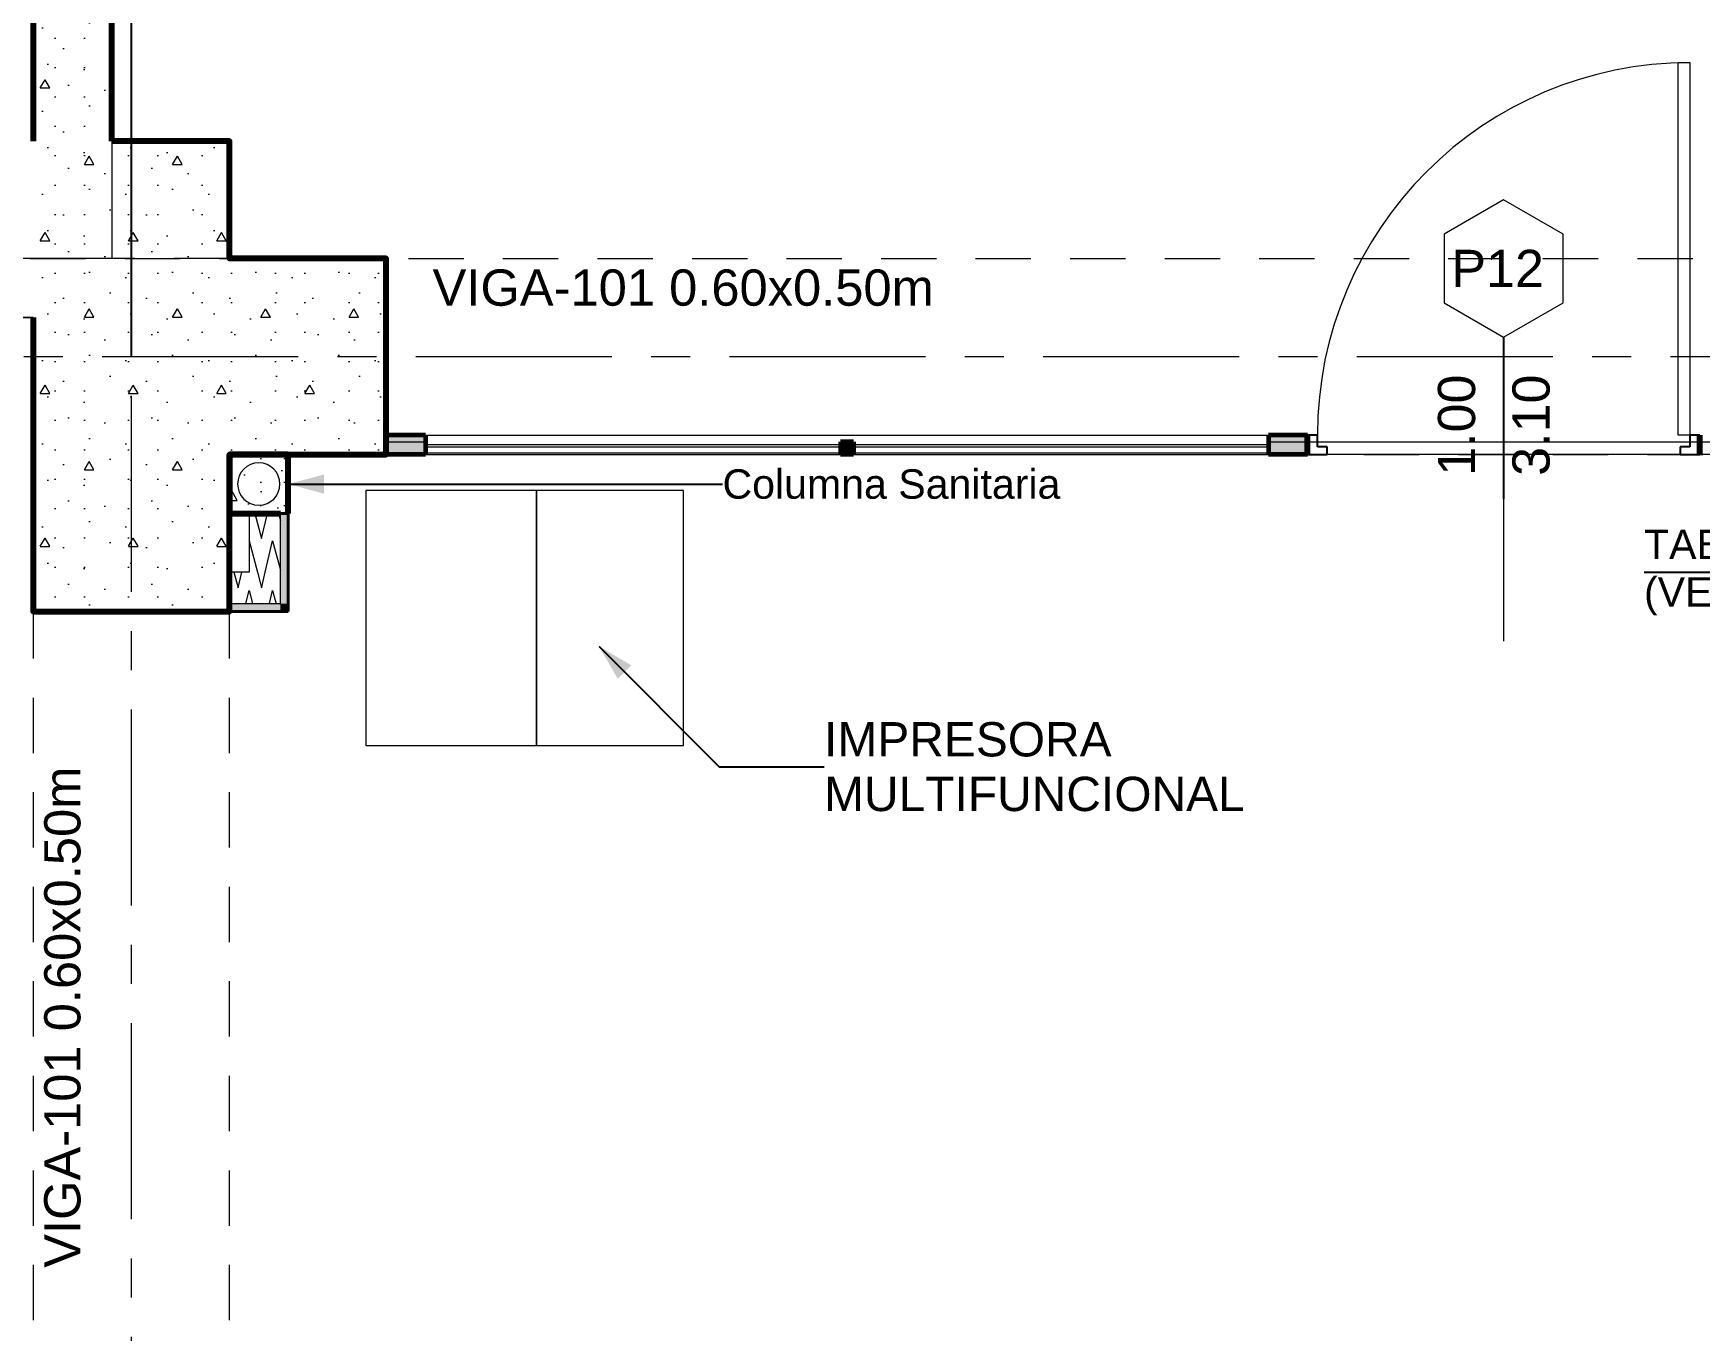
# Model space of a CAD drawing. Header units: inches. Extents: x -38 to 5698, y -33 to 92.
# Drawn here: x 108.57 to 112.82, y 37.166 to 40.475 of the extents above; entities that cross this region are included whole.
import ezdxf

# ---------------------------------------------------------------- set-up
doc = ezdxf.new("R2010")
doc.units = ezdxf.units.IN
doc.header["$MEASUREMENT"] = 0
doc.set_wipeout_variables(frame=1)
doc.header["$PDMODE"] = 1
for name, pattern in [('ACAD_ISO04W100', [30, 24, -3, 0, -3]), ('Hidden Line', [0.195611, 0.141111, -0.0545]), ('Punto & Raya', [0.65, 0.5, -0.075, 0, -0.075]), ('Wipeout_Contour', [1, 0, -1])]:
    doc.linetypes.add(name, pattern=pattern)
for name, color, linetype in [('02 _ ARQ _ ALB _ Cotas Ejes', 7, 'Continuous'), ('02 _ ARQ _ ALB _ Ejes Generales', 7, 'Continuous'), ('02 _ ARQ _ ALB _ Mobiliario', 7, 'Continuous'), ('02 _ ARQ _ ALB _ Muros Interiores', 7, 'Continuous'), ('02 _ ARQ _ ZON _ Espacio.3D', 7, 'Continuous'), ('08 _ STR _ EXT _ 06 Columnas', 7, 'Continuous'), ('08 _ STR _ EXT _ 07 Losa Aligerada', 7, 'Continuous'), ('08 _ STR _ EXT _ 08 Placas Inclinadas', 7, 'Continuous'), ('08 _ STR _ EXT _ 09 Vigas', 7, 'Continuous'), ('Acabado - Muros', 7, 'Continuous'), ('Dibujo 2D - General', 7, 'Continuous'), ('Estructura - 04 MURO', 253, 'Continuous'), ('Estructura - Carga', 7, 'Continuous'), ('MEP - HVAC', 7, 'Continuous'), ('Notas - Etiquetas', 251, 'Continuous')]:
    doc.layers.add(name, color=color, linetype=linetype)
doc.styles.add('Estilo_Generado_4', font='swisse.ttf')
doc.dimstyles.new('Estilo_Generado__15', dxfattribs={"dimtxt": 0.125, "dimasz": 0.095, "dimexe": 0.18, "dimexo": 0.003, "dimgap": 0, "dimtad": 0, "dimtih": 1, "dimtoh": 1, "dimzin": 0, "dimdsep": 46, "dimtxsty": 'Estilo_Generado_4', "dimblk": 'ARROWHEAD_6', "dimblk1": 'ARROWHEAD_6', "dimblk2": 'ARROWHEAD_6', "dimcen": 0.09, "dimclrd": 144, "dimclre": 144, "dimclrt": 7, "dimadec": 0, "dimazin": 0, "dimtfac": 1, "dimtdec": 4, "dimtmove": 0, "dimatfit": 3, "dimfxl": 1, "dimtolj": 1, "dimtzin": 0, "dimarcsym": 0})
doc.dimstyles.new('Estilo_Generado__8', dxfattribs={"dimtxt": 0.18, "dimasz": 0.0912, "dimexe": 0.18, "dimexo": 0.0625, "dimgap": 0, "dimtad": 0, "dimtih": 1, "dimtoh": 1, "dimdec": 4, "dimzin": 0, "dimdsep": 46, "dimcen": 0.09, "dimadec": 0, "dimazin": 0, "dimtfac": 1, "dimtdec": 4, "dimtmove": 0, "dimatfit": 3, "dimldrblk": 'ARROWHEAD_5', "dimfxl": 1, "dimtolj": 1, "dimtzin": 0, "dimarcsym": 0})
pattern_1 = [(0, (92.500015, 3e-09), (0, 0.030000001), [])]
pattern_2 = [(0, (92.5, 3e-09), (0, 0.3897114), [0.024375, -0.200625]), (0, (92.6125, 0.19486), (0, 0.3897114), [0.024375, -0.200625]), (60, (92.5, 3e-09), (-0.3375, 0.1948557), [0.024375, -0.200625]), (60, (92.725, 3e-09), (-0.3375, 0.1948557), [0.024375, -0.200625]), (120, (92.5244, 3e-09), (0.3375, 0.1948557), [0.024375, -0.200625]), (120, (92.7494, 3e-09), (0.3375, 0.1948557), [0.024375, -0.200625]), (0, (92.500015, 0.0375), (0, 0.075), [0, -0.075, 0, -0.1125]), (45, (92.537515, 0.0375), (-0.05303301, 0.05303301), [0, -0.05625, 0, -0.09375])]

# ---------------------------------------------------------------- blocks, each defined once
blk = doc.blocks.new('*X33', base_point=(804.059, 0))
at = {"layer": 'Estructura - 04 MURO', "color": 9, "linetype": 'Continuous', "lineweight": 5}
for p, q in [((820.7083, 39.0707), (820.7112, 39.06)), ((820.7112, 39.06), (820.7126, 39.0664)), ((820.679, 39.0539), (820.6881, 39.02)), ((820.679, 39.0539), (820.679, 39.0539)), ((820.7311, 39.02), (820.7364, 39.0426)), ((820.7441, 39.0349), (820.7481, 39.02))]:
    blk.add_line(p, q, dxfattribs=at)
blk = doc.blocks.new('*X34', base_point=(804.059, 0))
at = {"layer": 'Estructura - 04 MURO', "color": 9, "linetype": 'Continuous', "lineweight": 5}
for p, q in [((820.7004, 39.1), (820.7083, 39.0707)), ((820.7126, 39.0664), (820.7204, 39.1)), ((820.7364, 39.0426), (820.739, 39.0539)), ((820.739, 39.0539), (820.7441, 39.0349))]:
    blk.add_line(p, q, dxfattribs=at)
blk = doc.blocks.new('*X35', base_point=(804.059, 0))
at = {"layer": 'Estructura - 04 MURO', "color": 9, "linetype": 'Continuous', "lineweight": 5}
for p, q in [((820.694, 39.25), (820.7112, 39.186)), ((820.7112, 39.186), (820.726, 39.25)), ((820.754, 39.25), (820.759, 39.2313)), ((820.679, 39.1799), (820.7004, 39.1)), ((820.679, 39.1799), (820.679, 39.1799)), ((820.7204, 39.1), (820.739, 39.1799)), ((820.739, 39.1799), (820.759, 39.1053))]:
    blk.add_line(p, q, dxfattribs=at)
blk = doc.blocks.new('*X36', base_point=(804.059, 0))
at = {"layer": 'Estructura - 04 MURO', "color": 9, "linetype": 'Continuous', "lineweight": 5}
for p, q in [((820.6404, 39.1), (820.6512, 39.06)), ((820.6512, 39.06), (820.6604, 39.1)), ((820.6711, 39.02), (820.679, 39.0539))]:
    blk.add_line(p, q, dxfattribs=at)
blk = doc.blocks.new('ARROWHEAD_6')
at = {"color": 0, "linetype": 'Continuous', "lineweight": 0}
for p, q in [((-0.5, -0.5), (0.5, 0.5)), ((0, 0), (-1, 0))]:
    blk.add_line(p, q, dxfattribs=at)
blk = doc.blocks.new('*D80', base_point=(804.059, 0))
at = {"layer": '02 _ ARQ _ ALB _ Cotas Ejes', "color": 144, "linetype": 'Continuous', "lineweight": -2, "transparency": 16777216}
for p, q in [((101.82, 39.653), (101.82, 45.8378)), ((108.8199, 39.653), (108.8199, 45.8378)), ((101.915, 45.6578), (105.0886, 45.6578)), ((108.7249, 45.6578), (105.476, 45.6578))]:
    blk.add_line(p, q, dxfattribs=at)
at = {"layer": 'Defpoints', "color": 0, "linetype": 'Continuous', "transparency": 16777216}
for p in [(108.8199, 45.6578), (101.82, 39.65), (108.8199, 39.65)]:
    blk.add_point(p, dxfattribs=at)
at = {"layer": '02 _ ARQ _ ALB _ Cotas Ejes', "color": 144, "linetype": 'Continuous', "lineweight": -2, "transparency": 16777216, "xscale": 0.095, "yscale": 0.095, "zscale": 0.095, "rotation": 180}
blk.add_blockref('ARROWHEAD_6', (101.82, 45.6578), dxfattribs=at)
at = {"layer": '02 _ ARQ _ ALB _ Cotas Ejes', "color": 144, "linetype": 'Continuous', "lineweight": -2, "transparency": 16777216, "xscale": 0.095, "yscale": 0.095, "zscale": 0.095}
blk.add_blockref('ARROWHEAD_6', (108.8199, 45.6578), dxfattribs=at)
at = {"layer": '02 _ ARQ _ ALB _ Cotas Ejes', "color": 7, "linetype": 'Continuous', "lineweight": 13, "transparency": 16777216, "insert": (105.2823, 45.6578), "char_height": 0.125, "attachment_point": 5, "style": 'Estilo_Generado_4'}
blk.add_mtext('\\A1;7.00', dxfattribs=at)
blk = doc.blocks.new('*D81', base_point=(804.059, 0))
at = {"layer": '02 _ ARQ _ ALB _ Cotas Ejes', "color": 144, "linetype": 'Continuous', "lineweight": -2, "transparency": 16777216}
for p, q in [((108.8199, 39.653), (108.8199, 45.8378)), ((115.82, 39.653), (115.82, 45.8378)), ((108.9149, 45.6578), (112.0886, 45.6578)), ((115.725, 45.6578), (112.476, 45.6578))]:
    blk.add_line(p, q, dxfattribs=at)
at = {"layer": 'Defpoints', "color": 0, "linetype": 'Continuous', "transparency": 16777216}
for p in [(115.82, 45.6578), (108.8199, 39.65), (115.82, 39.65)]:
    blk.add_point(p, dxfattribs=at)
at = {"layer": '02 _ ARQ _ ALB _ Cotas Ejes', "color": 144, "linetype": 'Continuous', "lineweight": -2, "transparency": 16777216, "xscale": 0.095, "yscale": 0.095, "zscale": 0.095, "rotation": 180}
blk.add_blockref('ARROWHEAD_6', (108.8199, 45.6578), dxfattribs=at)
at = {"layer": '02 _ ARQ _ ALB _ Cotas Ejes', "color": 144, "linetype": 'Continuous', "lineweight": -2, "transparency": 16777216, "xscale": 0.095, "yscale": 0.095, "zscale": 0.095}
blk.add_blockref('ARROWHEAD_6', (115.82, 45.6578), dxfattribs=at)
at = {"layer": '02 _ ARQ _ ALB _ Cotas Ejes', "color": 7, "linetype": 'Continuous', "lineweight": 13, "transparency": 16777216, "insert": (112.2823, 45.6578), "char_height": 0.125, "attachment_point": 5, "style": 'Estilo_Generado_4'}
blk.add_mtext('\\A1;7.00', dxfattribs=at)
blk = doc.blocks.new('*D86', base_point=(804.059, 0))
at = {"layer": '02 _ ARQ _ ALB _ Cotas Ejes', "color": 144, "linetype": 'Continuous', "lineweight": -2, "transparency": 16777216}
for p, q in [((101.57, 39.903), (101.57, 45.4088)), ((144.07, 39.903), (144.07, 45.4088)), ((101.665, 45.2288), (122.5203, 45.2288)), ((143.975, 45.2288), (123.0254, 45.2288))]:
    blk.add_line(p, q, dxfattribs=at)
at = {"layer": 'Defpoints', "color": 0, "linetype": 'Continuous', "transparency": 16777216}
for p in [(144.07, 45.2288), (101.57, 39.9), (144.07, 39.9)]:
    blk.add_point(p, dxfattribs=at)
at = {"layer": '02 _ ARQ _ ALB _ Cotas Ejes', "color": 144, "linetype": 'Continuous', "lineweight": -2, "transparency": 16777216, "xscale": 0.095, "yscale": 0.095, "zscale": 0.095, "rotation": 180}
blk.add_blockref('ARROWHEAD_6', (101.57, 45.2288), dxfattribs=at)
at = {"layer": '02 _ ARQ _ ALB _ Cotas Ejes', "color": 144, "linetype": 'Continuous', "lineweight": -2, "transparency": 16777216, "xscale": 0.095, "yscale": 0.095, "zscale": 0.095}
blk.add_blockref('ARROWHEAD_6', (144.07, 45.2288), dxfattribs=at)
at = {"layer": '02 _ ARQ _ ALB _ Cotas Ejes', "color": 7, "linetype": 'Continuous', "lineweight": 13, "transparency": 16777216, "insert": (122.7728, 45.2288), "char_height": 0.125, "attachment_point": 5, "style": 'Estilo_Generado_4'}
blk.add_mtext('\\A1;42.50', dxfattribs=at)
blk = doc.blocks.new('ARROWHEAD_5')
at = {"linetype": 'Continuous', "lineweight": 0}
blk.add_hatch(color=0, dxfattribs=at).paths.add_polyline_path([(-1, 0.2679), (0, 0), (-1, -0.2679)])
at = {"color": 0, "linetype": 'Continuous', "lineweight": 0}
blk.add_line((0, 0), (-1, 0), dxfattribs=at)

msp = doc.modelspace()

# ---------------------------------------------------------------- hatches: boundary and pattern name
at = {"layer": '08 _ STR _ EXT _ 06 Columnas', "linetype": 'Continuous', "lineweight": 9}
h = msp.add_hatch(dxfattribs=at)
h.set_pattern_fill('HORMIGÓN_EN_MASA_0002', style=0, pattern_type=2)
h.set_pattern_definition(pattern_2)
h.paths.add_polyline_path([(108.5699, 39), (109.0699, 39), (109.0699, 39.4), (109.4699, 39.4), (109.4699, 39.9), (109.0699, 39.9), (109.0699, 40.2), (108.7699, 40.2), (108.7699, 39.9), (108.7699, 39.75), (108.5699, 39.75)])
h = msp.add_hatch(dxfattribs=at)
h.set_pattern_fill('HORMIGÓN_EN_MASA_0002', style=0, pattern_type=2)
h.set_pattern_definition(pattern_2)
h.paths.add_polyline_path([(108.7699, 40.2), (108.5699, 40.2), (108.5699, 39.9), (108.7699, 39.9)])
h = msp.add_hatch(dxfattribs=at)
h.set_pattern_fill('HORMIGÓN_EN_MASA_0002', style=0, pattern_type=2)
h.set_pattern_definition(pattern_2)
h.paths.add_polyline_path([(108.5699, 39.75), (108.7699, 39.75), (108.7699, 39.9), (108.5699, 39.9)])
at = {"layer": '08 _ STR _ EXT _ 08 Placas Inclinadas', "linetype": 'Continuous', "lineweight": 9}
h = msp.add_hatch(dxfattribs=at)
h.set_pattern_fill('HORMIGÓN_EN_MASA_0002', style=0, pattern_type=2)
h.set_pattern_definition(pattern_2)
h.paths.add_polyline_path([(108.5699, 40.2), (108.7699, 40.2), (108.7699, 42.4473), (108.6403, 43.3718), (108.5699, 43.3718)])
at = {"layer": 'Estructura - 04 MURO', "linetype": 'Continuous', "lineweight": 9}
for points in [[(109.22, 39.25), (109.2, 39.25), (109.2, 39.02), (109.22, 39.02)], [(109.2, 39.02), (109.0699, 39.02), (109.0699, 39), (109.2, 39)], [(109.2, 39), (109.22, 39), (109.2, 39.02)], [(109.22, 39.02), (109.2, 39.02), (109.22, 39)]]:
    msp.add_hatch(color=252, dxfattribs=at).paths.add_polyline_path(points)
at = {"layer": 'Estructura - Carga', "linetype": 'Continuous', "lineweight": 13}
h = msp.add_hatch(dxfattribs=at)
h.set_pattern_fill('HORMIGÓN_ARMADO_0002', color=251, style=0, pattern_type=2)
h.set_pattern_definition([(0, (92.5, 3e-09), (0, 0.3117692), [0.03, -0.15]), (0, (92.59, 0.1559), (0, 0.3117692), [0.03, -0.15]), (60, (92.5, 3e-09), (-0.27, 0.1558846), [0.03, -0.15]), (60, (92.68, 3e-09), (-0.27, 0.1558846), [0.03, -0.15]), (120, (92.53, 3e-09), (0.27, 0.1558846), [0.03, -0.15]), (120, (92.71, 3e-09), (0.27, 0.1558846), [0.03, -0.15]), (0, (92.500015, 0.03), (0, 0.06), [0, -0.06, 0, -0.09]), (45, (92.530015, 0.03), (-0.04242641, 0.04242641), [0, -0.045, 0, -0.075])])
h.paths.add_polyline_path([(109.22, 39.4), (109.07, 39.4), (109.07, 39.25), (109.2, 39.25), (109.22, 39.25)])

# ---------------------------------------------------------------- linework, layer by layer
at = {"layer": '02 _ ARQ _ ALB _ Ejes Generales', "color": 252, "linetype": 'Punto & Raya', "lineweight": 13}
for p, q in [((108.82, 3.05), (108.82, 44.9)), ((98.3454, 39.65), (147.07, 39.65))]:
    msp.add_line(p, q, dxfattribs=at)
at = {"layer": '02 _ ARQ _ ALB _ Mobiliario', "color": 175, "linetype": 'Continuous', "lineweight": 13, "flags": 128}
for points in [[(109.853, 39.3084), (109.418, 39.3084), (109.418, 38.6584), (109.853, 38.6584)], [(109.853, 39.3084), (109.853, 38.6584), (110.228, 38.6584), (110.228, 39.3084)]]:
    msp.add_lwpolyline(points, close=True, dxfattribs=at)
at = {"layer": '02 _ ARQ _ ALB _ Muros Interiores', "color": 165, "linetype": 'Continuous', "lineweight": 15}
for p, q in [((112.765, 39.45), (112.765, 40.4)), ((112.765, 40.4), (112.795, 40.4)), ((112.795, 40.4), (112.795, 39.45)), ((112.795, 39.45), (112.765, 39.45))]:
    msp.add_line(p, q, dxfattribs=at)
at = {"layer": '02 _ ARQ _ ALB _ Muros Interiores', "color": 152, "linetype": 'Continuous', "lineweight": 25}
msp.add_line((112.32, 39.7), (112.32, 39.2875), dxfattribs=at)
at = {"layer": '02 _ ARQ _ ALB _ Muros Interiores', "color": 7, "linetype": 'Continuous', "lineweight": 80}
for p, q in [((111.82, 39.4), (111.82, 39.45)), ((111.82, 39.4), (111.82, 39.45)), ((111.82, 39.4), (111.82, 39.45)), ((112.82, 39.4), (112.82, 39.45)), ((112.82, 39.4), (112.82, 39.45)), ((112.82, 39.4), (112.82, 39.45))]:
    msp.add_line(p, q, dxfattribs=at)
at = {"layer": '02 _ ARQ _ ALB _ Muros Interiores', "color": 165, "linetype": 'Continuous', "lineweight": 25}
for p, q in [((111.845, 39.45), (111.82, 39.45)), ((111.82, 39.45), (111.82, 39.4)), ((111.845, 39.42), (111.845, 39.45)), ((112.82, 39.45), (112.795, 39.45)), ((112.795, 39.45), (112.795, 39.42)), ((112.82, 39.4), (112.82, 39.45)), ((111.82, 39.4), (111.87, 39.4)), ((111.87, 39.42), (111.845, 39.42)), ((111.87, 39.4), (111.87, 39.42)), ((112.795, 39.42), (112.77, 39.42)), ((112.77, 39.42), (112.77, 39.4)), ((112.77, 39.4), (112.82, 39.4))]:
    msp.add_line(p, q, dxfattribs=at)
at = {"layer": '02 _ ARQ _ ALB _ Muros Interiores', "color": 251, "linetype": 'Continuous', "lineweight": 13, "flags": 128}
msp.add_lwpolyline([(112.32, 40.05), (112.1684, 39.9625), (112.1684, 39.7875), (112.32, 39.7), (112.4715, 39.7875), (112.4715, 39.9625)], close=True, dxfattribs=at)
at = {"layer": '02 _ ARQ _ ALB _ Muros Interiores', "color": 7, "linetype": 'Continuous', "lineweight": 15}
msp.add_arc((112.795, 39.45), 0.95, 90, 180, dxfattribs=at)
at = {"layer": '02 _ ARQ _ ZON _ Espacio.3D', "color": 254, "linetype": 'Continuous', "lineweight": 0, "flags": 128}
msp.add_lwpolyline([(108.7699, 43.3718), (108.7699, 40.2), (109.07, 40.2), (109.07, 39.9), (109.4699, 39.9), (109.4699, 39.45), (109.4699, 39.433), (115.17, 39.433), (115.17, 39.45), (115.17, 39.9), (115.57, 39.9), (115.57, 40.2), (115.87, 40.2), (115.87, 43.3718), (115.07, 43.3718), (115.07, 42.85), (114.92, 42.85), (109.72, 42.85), (109.57, 42.85), (109.57, 43.3718)], close=True, dxfattribs=at)
msp.add_lwpolyline([(116.07, 39), (115.57, 39), (115.57, 39.4), (109.07, 39.4), (109.0699, 39), (108.5699, 39), (108.5698, 39.75), (103.77, 39.75), (103.7701, 39.4), (102.07, 39.4), (102.07, 37.7), (101.72, 37.7005), (101.72, 33.75), (100.82, 33.75), (100.82, 29.75)], dxfattribs=at)
at = {"layer": '08 _ STR _ EXT _ 06 Columnas', "color": 7, "linetype": 'Continuous', "lineweight": 80, "flags": 128}
msp.add_lwpolyline([(108.5699, 39.75), (108.5699, 39), (109.0699, 39), (109.0699, 39.4), (109.4699, 39.4), (109.4699, 39.9), (109.0699, 39.9), (109.0699, 40.2), (108.7699, 40.2)], dxfattribs=at)
at = {"layer": '08 _ STR _ EXT _ 07 Losa Aligerada', "color": 7, "linetype": 'Continuous', "lineweight": 18, "flags": 128}
msp.add_lwpolyline([(115.87, 43.8736), (108.7699, 43.8736), (108.7699, 39.9), (103.6201, 39.9), (103.6201, 40.95), (100.52, 40.95), (100.52, 37.7), (101.57, 37.7), (101.57, 33.9), (100.67, 33.9), (100.67, 27.9392), (100.17, 27.9392), (100.17, 5.8), (117.7353, 5.8)], dxfattribs=at)
at = {"layer": '08 _ STR _ EXT _ 08 Placas Inclinadas', "color": 7, "linetype": 'Continuous', "lineweight": 80, "flags": 128}
for points in [[(108.5699, 43.3718), (108.5699, 40.2)], [(108.7699, 40.2), (108.7699, 42.4473)]]:
    msp.add_lwpolyline(points, dxfattribs=at)
at = {"layer": '08 _ STR _ EXT _ 09 Vigas', "color": 251, "linetype": 'Hidden Line', "lineweight": 13}
for p, q in [((101.57, 39.9), (144.07, 39.9)), ((109.07, 39.9), (108.57, 39.9)), ((102.07, 39.4), (108.57, 39.4)), ((108.57, 30.2), (108.57, 39.4)), ((109.07, 30.2), (109.07, 39.4))]:
    msp.add_line(p, q, dxfattribs=at)
at = {"layer": 'Acabado - Muros', "color": 7, "linetype": 'Continuous', "lineweight": 60}
for p, q in [((109.4699, 39.45), (109.4699, 39.4)), ((111.82, 39.45), (111.82, 39.4))]:
    msp.add_line(p, q, dxfattribs=at)
at = {"layer": 'Dibujo 2D - General', "color": 7, "linetype": 'ACAD_ISO04W100', "lineweight": 13}
msp.add_line((112.3199, 39.65), (112.3199, 38.9241), dxfattribs=at)
at = {"layer": 'Estructura - 04 MURO', "color": 143, "linetype": 'Continuous', "lineweight": 5}
for p, q in [((109.2, 39.1), (109.2, 39.25)), ((109.2, 39.02), (109.2, 39.1)), ((109.0699, 39.02), (109.12, 39.02)), ((109.12, 39.02), (109.2, 39.02)), ((109.12, 39.02), (109.2, 39.02))]:
    msp.add_line(p, q, dxfattribs=at)
at = {"layer": 'Estructura - 04 MURO', "color": 7, "linetype": 'Continuous', "lineweight": 13, "flags": 128}
for points in [[(108.5699, 39.9), (103.7701, 39.9)], [(109.4699, 39.9), (109.0699, 39.9)], [(109.4699, 39.9), (109.4699, 39.9)], [(103.7701, 39.75), (108.5699, 39.75)]]:
    msp.add_lwpolyline(points, dxfattribs=at)
at = {"layer": 'Estructura - 04 MURO', "color": 143, "linetype": 'Continuous', "lineweight": 5, "flags": 128}
for points in [[(109.12, 39.25), (109.12, 39.1)], [(109.12, 39.1), (109.0699, 39.1)]]:
    msp.add_lwpolyline(points, dxfattribs=at)
at = {"layer": 'Estructura - 04 MURO', "color": 7, "linetype": 'Continuous', "lineweight": 40, "flags": 128}
for points in [[(109.22, 39.25), (109.2, 39.25)], [(109.22, 39), (109.22, 39.25)], [(109.0699, 39), (109.2, 39)], [(109.22, 39), (109.2, 39)]]:
    msp.add_lwpolyline(points, dxfattribs=at)
at = {"layer": 'Estructura - Carga', "color": 7, "linetype": 'Continuous', "lineweight": 80, "flags": 128}
msp.add_lwpolyline([(109.22, 39.25), (109.22, 39.4), (109.07, 39.4), (109.07, 39.25), (109.2, 39.25)], dxfattribs=at)
at = {"layer": 'MEP - HVAC', "color": 7, "linetype": 'Continuous', "lineweight": 13, "flags": 128}
msp.add_lwpolyline([(109.145, 39.271, 1), (109.145, 39.379, 1)], format="xyb", close=True, dxfattribs=at)

# ---------------------------------------------------------------- block references
at = {"layer": 'Estructura - 04 MURO', "color": 7, "lineweight": 80}
for name in ['*X35', '*X36', '*X33', '*X34']:
    msp.add_blockref(name, (92.5, 0), dxfattribs=at)

# ---------------------------------------------------------------- texts
at = {"layer": '02 _ ARQ _ ALB _ Muros Interiores', "color": 251, "lineweight": 25, "insert": (112.1866, 39.8275), "char_height": 0.095, "attachment_point": 7, "style": 'Estilo_Generado_4'}
msp.add_mtext('\\A1;{\\pql;\\pt0;\\fSwis721 Ex BT|b0|i0|c0|p34;P12\\fSwis721 Ex BT|b0|i0|c0|p34;\\fSwis721 Ex BT|b0|i0|c0|p34;\\fSwis721 Ex BT|b0|i0|c0|p34;}', dxfattribs=at)
at = {"layer": '02 _ ARQ _ ALB _ Muros Interiores', "color": 251, "lineweight": 25, "char_height": 0.095, "attachment_point": 7, "rotation": 90, "style": 'Estilo_Generado_4'}
for s, insert in [('\\A1;{\\pql;\\pt0;\\fSwis721 Ex BT|b0|i0|c0|p34;1.00\\fSwis721 Ex BT|b0|i0|c0|p34;\\A1{\\H.66x;\\S^  ;}\\fSwis721 Ex BT|b0|i0|c0|p34;\\fSwis721 Ex BT|b0|i0|c0|p34;}', (112.275, 39.346)), ('\\A1;{\\pql;\\pt0;\\fSwis721 Ex BT|b0|i0|c0|p34;3.10\\fSwis721 Ex BT|b0|i0|c0|p34;\\A1{\\H.66x;\\S^  ;}\\fSwis721 Ex BT|b0|i0|c0|p34;\\fSwis721 Ex BT|b0|i0|c0|p34;}', (112.465, 39.346))]:
    msp.add_mtext(s, dxfattribs=dict(at, insert=insert))
at = {"layer": 'Notas - Etiquetas', "color": 8, "linetype": 'Continuous', "lineweight": 13, "insert": (109.5882, 39.8724), "char_height": 0.0925, "attachment_point": 1, "style": 'Estilo_Generado_4'}
msp.add_mtext('\\A1;{\\pql;\\fSwis721 Ex BT|b0|i0|c0|p34;VIGA-101\\fSwis721 Ex BT|b0|i0|c0|p34; \\fSwis721 Ex BT|b0|i0|c0|p34;0.60\\fSwis721 Ex BT|b0|i0|c0|p34;x\\fSwis721 Ex BT|b0|i0|c0|p34;0.50\\fSwis721 Ex BT|b0|i0|c0|p34;m}', dxfattribs=at)
at = {"layer": 'Notas - Etiquetas', "color": 8, "linetype": 'Continuous', "lineweight": 35, "insert": (110.3277, 39.3246), "char_height": 0.075, "attachment_point": 4, "style": 'Estilo_Generado_4'}
msp.add_mtext('\\A1;{\\pql;\\fSwis721 Ex BT|b0|i0|c0|p34;Columna Sanitaria}', dxfattribs=at)
at = {"layer": 'Notas - Etiquetas', "color": 8, "linetype": 'Continuous', "lineweight": 13, "insert": (112.678, 39.0992), "char_height": 0.075, "width": 1.056063, "attachment_point": 4, "line_spacing_factor": 0.969465, "style": 'Estilo_Generado_4'}
msp.add_mtext('\\A1;{\\pql;\\fSwis721 Ex BT|b0|i0|c0|p34;TABIQUERIA FIJA 2 (VER DETALLE)\\fSwis721 Ex BT|b0|i0|c0|p34; }', dxfattribs=at)
at = {"layer": 'Notas - Etiquetas', "color": 8, "linetype": 'Continuous', "lineweight": 35, "insert": (110.5867, 38.6037), "char_height": 0.0875, "width": 1.21987, "attachment_point": 4, "line_spacing_factor": 0.955521, "style": 'Estilo_Generado_4'}
msp.add_mtext('\\A1;{\\pql;\\fSwis721 Ex BT|b0|i0|c0|p34;IMPRESORA MULTIFUNCIONAL}', dxfattribs=at)
at = {"layer": 'Notas - Etiquetas', "color": 8, "linetype": 'Continuous', "lineweight": 13, "insert": (108.5976, 37.3259), "char_height": 0.0925, "attachment_point": 1, "rotation": 90, "style": 'Estilo_Generado_4'}
msp.add_mtext('\\A1;{\\pql;\\fSwis721 Ex BT|b0|i0|c0|p34;VIGA-101\\fSwis721 Ex BT|b0|i0|c0|p34; \\fSwis721 Ex BT|b0|i0|c0|p34;0.60\\fSwis721 Ex BT|b0|i0|c0|p34;x\\fSwis721 Ex BT|b0|i0|c0|p34;0.50\\fSwis721 Ex BT|b0|i0|c0|p34;m}', dxfattribs=at)

# ---------------------------------------------------------------- dimensions: what is measured, and where the dimension line sits
at = {"layer": '02 _ ARQ _ ALB _ Cotas Ejes', "color": 144, "linetype": 'Continuous', "lineweight": 13}
for base, p1, p2, picture, middle in [((108.8199, 45.6578), (101.82, 39.65), (108.8199, 39.65), '*D80', (105.2823, 45.6578)), ((115.82, 45.6578), (108.8199, 39.65), (115.82, 39.65), '*D81', (112.2823, 45.6578)), ((144.07, 45.2288), (101.57, 39.9), (144.07, 39.9), '*D86', (122.7728, 45.2288))]:
    dim = msp.add_linear_dim(base=base, p1=p1, p2=p2, dimstyle='Estilo_Generado__15', dxfattribs=at)
    dim.commit()
    dim.dimension.update_dxf_attribs({"geometry": picture, "text_midpoint": middle, "dimtype": 160})

# ---------------------------------------------------------------- leaders
at = {"layer": 'Notas - Etiquetas', "color": 8, "linetype": 'Continuous', "lineweight": 13, "annotation_type": 0, "has_hookline": 1}
for points, hookline_direction, text_width in [([(109.22, 39.325), (110.3277, 39.3246)], 0, 1.0171), ([(110.0131, 38.9104), (110.3194, 38.6037), (110.5867, 38.6037)], 0, 1.1974), ([(114.9596, 38.6556), (114.9596, 38.3188), (113.3983, 38.3188)], 1, 1.1974)]:
    msp.add_leader(points, dimstyle='Estilo_Generado__8', dxfattribs=dict(at, hookline_direction=hookline_direction, text_width=text_width))

# ---------------------------------------------------------------- next in the draw order: wipeouts: each hides what was drawn before it
at = {"color": 254, "linetype": 'Wipeout_Contour', "lineweight": 0, "ltscale": 4942.057185}
msp.add_wipeout([(110.6449, 39.433), (110.6614, 39.433), (110.6614, 39.4), (111.72, 39.4), (111.72, 39.45), (110.6449, 39.45)], dxfattribs=at).dxf.layer = 'Acabado - Muros'

# ---------------------------------------------------------------- next in the draw order: linework, layer by layer
at = {"layer": 'Acabado - Muros', "color": 7, "linetype": 'Continuous', "lineweight": 60}
msp.add_line((111.82, 39.45), (111.72, 39.45), dxfattribs=at)

# ---------------------------------------------------------------- next in the draw order: wipeouts: each hides what was drawn before it
at = {"color": 254, "linetype": 'Wipeout_Contour', "lineweight": 0, "ltscale": 4935.75967}
msp.add_wipeout([(109.5699, 39.45), (109.5699, 39.4), (110.6284, 39.4), (110.6284, 39.433), (110.6449, 39.433), (110.6449, 39.45)], dxfattribs=at).dxf.layer = 'Acabado - Muros'

# ---------------------------------------------------------------- next in the draw order: linework, layer by layer
at = {"layer": 'Acabado - Muros', "color": 7, "linetype": 'Continuous', "lineweight": 60}
msp.add_line((109.5699, 39.45), (109.4699, 39.45), dxfattribs=at)
at = {"layer": 'Acabado - Muros', "color": 251, "linetype": 'Continuous', "lineweight": 13, "flags": 128}
for points in [[(109.5699, 39.45), (110.6449, 39.45), (111.72, 39.45)], [(109.5699, 39.4), (110.6284, 39.4)], [(110.6614, 39.4), (111.72, 39.4)]]:
    msp.add_lwpolyline(points, dxfattribs=at)

# ---------------------------------------------------------------- next in the draw order: wipeouts: each hides what was drawn before it
at = {"color": 254, "linetype": 'Wipeout_Contour', "lineweight": 0, "ltscale": 3290.412548}
msp.add_wipeout([(110.6284, 39.405), (110.6284, 39.425), (109.5699, 39.425), (109.5699, 39.405)], dxfattribs=at).dxf.layer = 'Acabado - Muros'
at = {"color": 254, "linetype": 'Wipeout_Contour', "lineweight": 0, "ltscale": 3294.773703}
msp.add_wipeout([(111.72, 39.405), (111.72, 39.425), (110.6614, 39.425), (110.6614, 39.405)], dxfattribs=at).dxf.layer = 'Acabado - Muros'

# ---------------------------------------------------------------- next in the draw order: hatches: boundary and pattern name
at = {"layer": 'Acabado - Muros', "linetype": 'Continuous', "lineweight": 0}
for points in [[(109.5699, 39.4), (109.5699, 39.45), (109.4699, 39.45), (109.4699, 39.4)], [(111.72, 39.4), (111.82, 39.4), (111.82, 39.45), (111.72, 39.45)], [(110.6614, 39.433), (110.6284, 39.433), (110.6284, 39.4), (110.6614, 39.4)]]:
    msp.add_hatch(color=254, dxfattribs=at).paths.add_polyline_path(points)
h = msp.add_hatch(dxfattribs=at)
h.set_pattern_fill('CONTRACHAPADO_0002', color=254, style=0, pattern_type=2)
h.set_pattern_definition(pattern_1)
h.paths.add_polyline_path([(110.6284, 39.405), (110.6284, 39.425), (109.5699, 39.425), (109.5699, 39.405)])
h = msp.add_hatch(dxfattribs=at)
h.set_pattern_fill('CONTRACHAPADO_0002', color=254, style=0, pattern_type=2)
h.set_pattern_definition(pattern_1)
h.paths.add_polyline_path([(111.72, 39.405), (111.72, 39.425), (110.6614, 39.425), (110.6614, 39.405)])

# ---------------------------------------------------------------- next in the draw order: linework, layer by layer
at = {"layer": '08 _ STR _ EXT _ 09 Vigas', "color": 251, "linetype": 'Hidden Line', "lineweight": 13}
msp.add_line((109.07, 39.4), (115.57, 39.4), dxfattribs=at)
at = {"layer": 'Acabado - Muros', "color": 7, "linetype": 'Continuous', "lineweight": 60}
for p, q in [((109.5699, 39.45), (109.5699, 39.4)), ((111.72, 39.45), (111.72, 39.4)), ((109.5699, 39.4), (109.4699, 39.4)), ((110.6614, 39.433), (110.6284, 39.433)), ((110.6284, 39.433), (110.6284, 39.4)), ((110.6614, 39.4), (110.6284, 39.4)), ((110.6614, 39.433), (110.6614, 39.4)), ((111.82, 39.4), (111.72, 39.4))]:
    msp.add_line(p, q, dxfattribs=at)
at = {"layer": 'Acabado - Muros', "color": 7, "linetype": 'Continuous', "lineweight": 13, "flags": 128}
for points in [[(110.6284, 39.405), (110.6284, 39.425), (109.5699, 39.425), (109.5699, 39.405)], [(111.72, 39.405), (111.72, 39.425), (110.6614, 39.425), (110.6614, 39.405)]]:
    msp.add_lwpolyline(points, close=True, dxfattribs=at)

# ---------------------------------------------------------------- next in the draw order: leaders
at = {"layer": 'Notas - Etiquetas', "color": 8, "linetype": 'Continuous', "lineweight": 13, "annotation_type": 0, "has_hookline": 1, "hookline_direction": 1, "text_width": 0.965}
msp.add_leader([(114.1748, 39.415), (113.9197, 39.0992), (112.678, 39.0992)], dimstyle='Estilo_Generado__8', dxfattribs=at)

doc.saveas('drawing.dxf')
